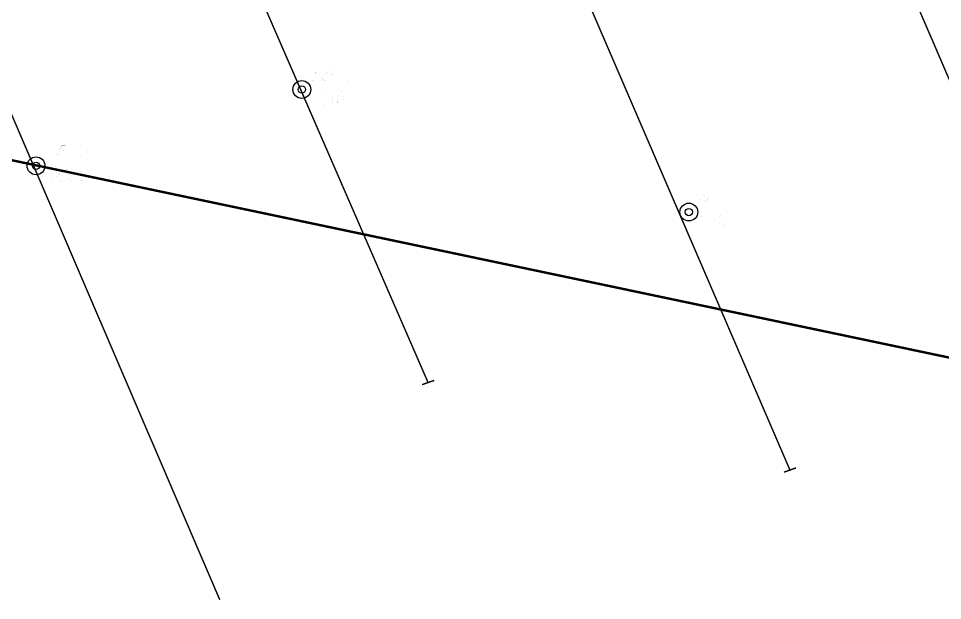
# Model space of a CAD drawing. Extents: x 534263 to 538773, y 4878169 to 4881982.
# Drawn here: x 534836 to 535603, y 4878169 to 4878653 of the extents above; entities that cross this region are included whole.
import ezdxf

# ---------------------------------------------------------------- set-up
doc = ezdxf.new("R2010")
doc.units = 0
doc.layers.get('0').update_dxf_attribs({"color": 6, "linetype": 'CONTINUOUS'})

# ---------------------------------------------------------------- blocks, each defined once
blk = doc.blocks.new('SUB_BLK_181')
at = {"color": 0}
blk.add_circle((0, 0), 0.494, dxfattribs=at)
at = {"color": 1}
blk.add_circle((0, 0), 0.2, dxfattribs=at)

msp = doc.modelspace()

# ---------------------------------------------------------------- linework, layer by layer
at = {"layer": 'F', "color": 6, "const_width": 2}
msp.add_lwpolyline([(536862.28, 4879430.86), (536142.28, 4878258.86), (534656.28, 4878571.86), (535492.08, 4880028.86), (536230.18, 4879706.86), (536376.48, 4879958.86), (536460.48, 4879947.86), (536619.78, 4879984.86), (536662.68, 4880020.86), (536684.78, 4880074.86), (536808.38, 4880018.86), (536868.18, 4879967.86), (536878.08, 4879889.86), (536901.08, 4879797.86), (537032.38, 4879724.86), (536862.28, 4879430.86), (536862.28, 4879430.86)], dxfattribs=at)
at = {"layer": 'TREE_LAYER', "color": 10, "const_width": 1.2}
for points in [[(535771.886, 4878224.489), (535133.492, 4879705.841)], [(535476.557, 4878278.095), (534996.41, 4879392.246)], [(535002.987878, 4878169.873181), (534597.302, 4879115.951)], [(535175.974, 4878350.626), (534841.442, 4879120.155)], [(535171.075984, 4878348.694215), (535181.10367, 4878352.217456)], [(535471.770811, 4878275.97084), (535481.798497, 4878279.494081)]]:
    msp.add_lwpolyline(points, dxfattribs=at)
at = {"layer": 'TREE_LAYER', "color": 5, "const_width": 0.01}
for points in [[(535084.076656, 4878611.727054), (535079.433519, 4878611.727054), (535079.433519, 4878611.601564), (535080.43744, 4878611.601564), (535080.939401, 4878610.409407), (535080.939401, 4878602.754505), (535080.43744, 4878601.750583), (535080.249205, 4878601.562348), (535079.433519, 4878601.185878), (535085.143323, 4878601.311368), (535085.206068, 4878601.311368), (535086.209989, 4878601.311368), (535086.209989, 4878601.374113), (535087.276656, 4878601.374113), (535087.276656, 4878601.374113), (535087.778617, 4878601.374113), (535087.778617, 4878601.436858), (535088.155087, 4878604.072152), (535087.527636, 4878602.879995), (535086.649205, 4878601.876074), (535082.947244, 4878601.938819), (535082.445284, 4878602.252544), (535082.570774, 4878610.723132), (535083.449205, 4878611.601564), (535084.076656, 4878611.601564), (535084.076656, 4878611.727054), (535084.076656, 4878611.727054)], [(535094.931558, 4878611.727054), (535091.417833, 4878611.727054), (535090.790382, 4878610.660387), (535089.409989, 4878607.899603), (535089.159009, 4878607.523132), (535091.417833, 4878607.585878), (535092.923715, 4878607.083917), (535093.613911, 4878606.205485), (535093.676656, 4878605.013328), (535093.425676, 4878603.758427), (535092.923715, 4878603.193721), (535092.484499, 4878602.879995), (535091.543323, 4878602.629015), (535090.602146, 4878602.81725), (535089.849205, 4878603.256466), (535088.908029, 4878603.695681), (535088.280578, 4878603.130976), (535089.78646, 4878601.813328), (535091.292342, 4878601.436858), (535092.108029, 4878601.248623), (535093.613911, 4878602.001564), (535094.429597, 4878603.005485), (535094.806068, 4878604.009407), (535094.931558, 4878605.76627), (535094.617833, 4878606.832936), (535093.990382, 4878607.774113), (535093.049205, 4878608.338819), (535091.668813, 4878608.464309), (535090.162931, 4878608.087838), (535090.476656, 4878608.589799), (535091.480578, 4878610.597642), (535094.806068, 4878610.597642), (535095.308029, 4878611.413328), (535094.931558, 4878611.727054), (535094.931558, 4878611.727054)], [(535109.551166, 4878611.727054), (535108.672735, 4878611.727054), (535106.413911, 4878610.472152), (535106.539401, 4878610.472152), (535108.170774, 4878610.911368), (535108.170774, 4878609.781956), (535108.170774, 4878602.064309), (535108.108029, 4878601.625093), (535107.041362, 4878601.185878), (535110.680578, 4878601.185878), (535109.739401, 4878601.562348), (535109.551166, 4878601.625093), (535109.551166, 4878602.001564), (535109.551166, 4878611.727054), (535109.551166, 4878611.727054)], [(535105.409989, 4878606.581956), (535096.374695, 4878606.581956), (535096.374695, 4878606.079995), (535096.751166, 4878605.703525), (535105.284499, 4878605.703525), (535105.409989, 4878605.89176), (535105.409989, 4878606.581956), (535105.409989, 4878606.581956)], [(535079.433519, 4878594.236858), (535113.002146, 4878594.236858)], [(535088.782538, 4878591.727054), (535087.904107, 4878591.727054), (535085.645284, 4878590.472152), (535085.770774, 4878590.472152), (535087.402146, 4878590.911368), (535087.402146, 4878589.781956), (535087.402146, 4878582.064309), (535087.339401, 4878581.625093), (535086.272735, 4878581.185878), (535089.91195, 4878581.185878), (535088.970774, 4878581.562348), (535088.782538, 4878581.625093), (535088.782538, 4878582.001564), (535088.782538, 4878591.727054), (535088.782538, 4878591.727054)], [(535097.880578, 4878591.727054), (535097.253127, 4878591.727054), (535092.359009, 4878585.076074), (535092.359009, 4878584.072152), (535096.625676, 4878584.072152), (535096.751166, 4878581.311368), (535097.880578, 4878581.311368), (535097.817833, 4878584.134897), (535099.38646, 4878584.072152), (535099.38646, 4878585.076074), (535097.817833, 4878585.138819), (535097.880578, 4878591.727054), (535097.880578, 4878591.727054)], [(535096.374695, 4878589.719211), (535096.751166, 4878590.283917), (535096.562931, 4878585.138819), (535093.362931, 4878585.076074), (535093.23744, 4878585.201564), (535093.362931, 4878585.703525), (535096.374695, 4878589.719211), (535096.374695, 4878589.719211)], [(535104.845284, 4878592.040779), (535103.025676, 4878592.103525), (535101.708029, 4878591.099603), (535101.206068, 4878590.283917), (535101.206068, 4878588.589799), (535102.900186, 4878586.832936), (535101.708029, 4878585.578034), (535101.080578, 4878584.260387), (535101.080578, 4878583.06823), (535101.645284, 4878581.750583), (535102.71195, 4878580.997642), (535104.092342, 4878580.746662), (535105.347244, 4878581.123132), (535106.03744, 4878581.813328), (535106.539401, 4878582.69176), (535106.539401, 4878584.574113), (535105.91195, 4878585.703525), (535104.782538, 4878586.895681), (535106.351166, 4878588.715289), (535106.351166, 4878590.221172), (535105.91195, 4878591.036858), (535104.845284, 4878592.103525), (535104.845284, 4878592.040779)], [(535103.841362, 4878586.456466), (535104.782538, 4878586.079995), (535105.53548, 4878585.076074), (535105.849205, 4878583.256466), (535105.53548, 4878582.189799), (535104.406068, 4878581.374113), (535103.339401, 4878581.374113), (535102.649205, 4878581.876074), (535101.833519, 4878583.06823), (535101.708029, 4878584.636858), (535102.209989, 4878585.578034), (535102.774695, 4878586.079995), (535103.276656, 4878586.330976), (535103.841362, 4878586.456466)], [(535103.151166, 4878591.538819), (535103.213911, 4878591.601564), (535104.343323, 4878591.601564), (535105.221754, 4878590.911368), (535105.284499, 4878590.660387), (535105.598225, 4878589.970191), (535105.598225, 4878588.903525), (535104.280578, 4878587.272152), (535103.213911, 4878587.272152), (535101.896264, 4878588.652544), (535102.209989, 4878590.597642), (535103.151166, 4878591.538819), (535103.151166, 4878591.538819)], [(534874.811754, 4878548.317054), (534871.298029, 4878548.317054), (534870.670578, 4878547.250387), (534869.290186, 4878544.489603), (534869.039205, 4878544.113132), (534871.298029, 4878544.175878), (534872.803911, 4878543.673917), (534873.494107, 4878542.795485), (534873.556852, 4878541.603328), (534873.305872, 4878540.348427), (534872.803911, 4878539.783721), (534872.364695, 4878539.469995), (534871.423519, 4878539.219015), (534870.482342, 4878539.40725), (534869.729401, 4878539.846466), (534868.788225, 4878540.285681), (534868.160774, 4878539.720976), (534869.666656, 4878538.403328), (534871.172538, 4878538.026858), (534871.988225, 4878537.838623), (534873.494107, 4878538.591564), (534874.309793, 4878539.595485), (534874.686264, 4878540.599407), (534874.811754, 4878542.35627), (534874.498029, 4878543.422936), (534873.870578, 4878544.364113), (534872.929401, 4878544.928819), (534871.549009, 4878545.054309), (534870.043127, 4878544.677838), (534870.356852, 4878545.179799), (534871.360774, 4878547.187642), (534874.686264, 4878547.187642), (534875.188225, 4878548.003328), (534874.811754, 4878548.317054), (534874.811754, 4878548.317054)], [(534889.431362, 4878548.317054), (534888.552931, 4878548.317054), (534886.294107, 4878547.062152), (534886.419597, 4878547.062152), (534888.05097, 4878547.501368), (534888.05097, 4878546.371956), (534888.05097, 4878538.654309), (534887.988225, 4878538.215093), (534886.921558, 4878537.775878), (534890.560774, 4878537.775878), (534889.619597, 4878538.152348), (534889.431362, 4878538.215093), (534889.431362, 4878538.591564), (534889.431362, 4878548.317054), (534889.431362, 4878548.317054)], [(534885.290186, 4878543.171956), (534876.254891, 4878543.171956), (534876.254891, 4878542.669995), (534876.631362, 4878542.293525), (534885.164695, 4878542.293525), (534885.290186, 4878542.48176), (534885.290186, 4878543.171956), (534885.290186, 4878543.171956)], [(534858.623519, 4878530.826858), (534902.419597, 4878530.826858)], [(534863.141166, 4878528.317054), (534862.262735, 4878528.317054), (534860.003911, 4878527.062152), (534860.129401, 4878527.062152), (534861.760774, 4878527.501368), (534861.760774, 4878526.371956), (534861.760774, 4878518.654309), (534861.698029, 4878518.215093), (534860.631362, 4878517.775878), (534864.270578, 4878517.775878), (534863.329401, 4878518.152348), (534863.141166, 4878518.215093), (534863.141166, 4878518.591564), (534863.141166, 4878528.317054), (534863.141166, 4878528.317054)], [(534873.243127, 4878528.317054), (534871.799989, 4878528.568034), (534869.729401, 4878527.313132), (534868.223519, 4878525.80725), (534867.407833, 4878524.364113), (534866.968617, 4878522.669995), (534867.219597, 4878520.285681), (534868.223519, 4878518.466074), (534869.541166, 4878517.650387), (534871.109793, 4878517.650387), (534871.862735, 4878517.964113), (534872.803911, 4878518.654309), (534873.305872, 4878519.65823), (534873.619597, 4878521.101368), (534873.619597, 4878521.666074), (534873.431362, 4878522.795485), (534872.929401, 4878523.422936), (534872.615676, 4878523.799407), (534872.17646, 4878524.175878), (534871.486264, 4878524.364113), (534870.356852, 4878524.489603), (534869.415676, 4878524.113132), (534868.72548, 4878523.673917), (534868.85097, 4878524.238623), (534869.729401, 4878526.183721), (534869.792146, 4878526.246466), (534871.109793, 4878527.375878), (534872.239205, 4878528.128819), (534872.239205, 4878528.128819), (534873.243127, 4878528.191564), (534873.243127, 4878528.317054), (534873.243127, 4878528.317054)], [(534879.266656, 4878528.317054), (534877.886264, 4878528.568034), (534876.568617, 4878528.128819), (534875.690186, 4878527.313132), (534875.188225, 4878526.371956), (534875.188225, 4878525.68176), (534877.070578, 4878527.375878), (534878.57646, 4878527.438623), (534879.392146, 4878526.873917), (534879.705872, 4878525.68176), (534879.705872, 4878524.113132), (534878.639205, 4878522.042544), (534874.686264, 4878517.964113), (534880.709793, 4878517.775878), (534881.211754, 4878518.277838), (534881.399989, 4878519.65823), (534880.270578, 4878518.779799), (534877.070578, 4878518.779799), (534876.694107, 4878518.779799), (534879.392146, 4878521.791564), (534880.709793, 4878524.113132), (534880.898029, 4878524.677838), (534881.086264, 4878525.242544), (534881.086264, 4878525.368034), (534880.960774, 4878525.869995), (534880.772538, 4878526.685681), (534880.709793, 4878526.936662), (534880.270578, 4878527.626858), (534880.207833, 4878527.689603), (534879.266656, 4878528.317054), (534879.266656, 4878528.317054)], [(534893.133323, 4878528.317054), (534889.619597, 4878528.317054), (534888.992146, 4878527.250387), (534887.611754, 4878524.489603), (534887.360774, 4878524.113132), (534889.619597, 4878524.175878), (534891.12548, 4878523.673917), (534891.815676, 4878522.795485), (534891.878421, 4878521.603328), (534891.62744, 4878520.348427), (534891.12548, 4878519.783721), (534890.686264, 4878519.469995), (534889.745087, 4878519.219015), (534888.803911, 4878519.40725), (534888.05097, 4878519.846466), (534887.109793, 4878520.285681), (534886.482342, 4878519.720976), (534887.988225, 4878518.403328), (534889.494107, 4878518.026858), (534890.309793, 4878517.838623), (534891.815676, 4878518.591564), (534892.631362, 4878519.595485), (534893.007833, 4878520.599407), (534893.133323, 4878522.35627), (534892.819597, 4878523.422936), (534892.192146, 4878524.364113), (534891.25097, 4878524.928819), (534889.870578, 4878525.054309), (534888.364695, 4878524.677838), (534888.678421, 4878525.179799), (534889.682342, 4878527.187642), (534893.007833, 4878527.187642), (534893.509793, 4878528.003328), (534893.133323, 4878528.317054), (534893.133323, 4878528.317054)], [(534901.478421, 4878528.317054), (534895.956852, 4878528.317054), (534894.952931, 4878526.183721), (534894.952931, 4878526.183721), (534895.078421, 4878525.995485), (534895.643127, 4878526.685681), (534896.458813, 4878527.187642), (534899.596068, 4878527.187642), (534900.098029, 4878526.811172), (534897.086264, 4878517.713132), (534897.086264, 4878517.650387), (534897.77646, 4878517.650387), (534901.478421, 4878528.254309), (534901.478421, 4878528.317054), (534901.478421, 4878528.317054)], [(534869.541166, 4878523.611172), (534869.854891, 4878523.924897), (534871.109793, 4878523.924897), (534872.113715, 4878522.983721), (534872.615676, 4878521.728819), (534872.30195, 4878519.469995), (534871.109793, 4878518.340583), (534870.356852, 4878518.340583), (534869.164695, 4878519.093525), (534868.599989, 4878520.285681), (534868.599989, 4878522.419015), (534869.22744, 4878523.297446), (534869.541166, 4878523.611172), (534869.541166, 4878523.611172)], [(534885.039205, 4878519.15627), (534884.537244, 4878519.344505), (534884.035284, 4878519.15627), (534883.658813, 4878518.779799), (534883.658813, 4878517.964113), (534884.160774, 4878517.650387), (534885.039205, 4878517.838623), (534885.164695, 4878518.277838), (534885.164695, 4878518.340583), (534885.164695, 4878518.842544), (534885.039205, 4878519.15627), (534885.039205, 4878519.15627)], [(535407.634499, 4878509.887054), (535406.191362, 4878510.138034), (535404.120774, 4878508.883132), (535402.614891, 4878507.37725), (535401.799205, 4878505.934113), (535401.359989, 4878504.239995), (535401.61097, 4878501.855681), (535402.614891, 4878500.036074), (535403.932538, 4878499.220387), (535405.501166, 4878499.220387), (535406.254107, 4878499.534113), (535407.195284, 4878500.224309), (535407.697244, 4878501.22823), (535408.01097, 4878502.671368), (535408.01097, 4878503.236074), (535407.822735, 4878504.365485), (535407.320774, 4878504.992936), (535407.007048, 4878505.369407), (535406.567833, 4878505.745878), (535405.877636, 4878505.934113), (535404.748225, 4878506.059603), (535403.807048, 4878505.683132), (535403.116852, 4878505.243917), (535403.242342, 4878505.808623), (535404.120774, 4878507.753721), (535404.183519, 4878507.816466), (535405.501166, 4878508.945878), (535406.630578, 4878509.698819), (535406.630578, 4878509.698819), (535407.634499, 4878509.761564), (535407.634499, 4878509.887054), (535407.634499, 4878509.887054)], [(535422.254107, 4878509.887054), (535421.375676, 4878509.887054), (535419.116852, 4878508.632152), (535419.242342, 4878508.632152), (535420.873715, 4878509.071368), (535420.873715, 4878507.941956), (535420.873715, 4878500.224309), (535420.81097, 4878499.785093), (535419.744303, 4878499.345878), (535423.383519, 4878499.345878), (535422.442342, 4878499.722348), (535422.254107, 4878499.785093), (535422.254107, 4878500.161564), (535422.254107, 4878509.887054), (535422.254107, 4878509.887054)], [(535403.932538, 4878505.181172), (535404.246264, 4878505.494897), (535405.501166, 4878505.494897), (535406.505087, 4878504.553721), (535407.007048, 4878503.298819), (535406.693323, 4878501.039995), (535405.501166, 4878499.910583), (535404.748225, 4878499.910583), (535403.556068, 4878500.663525), (535402.991362, 4878501.855681), (535402.991362, 4878503.989015), (535403.618813, 4878504.867446), (535403.932538, 4878505.181172), (535403.932538, 4878505.181172)], [(535418.112931, 4878504.741956), (535409.077636, 4878504.741956), (535409.077636, 4878504.239995), (535409.454107, 4878503.863525), (535417.98744, 4878503.863525), (535418.112931, 4878504.05176), (535418.112931, 4878504.741956), (535418.112931, 4878504.741956)], [(535400.983519, 4878492.396858), (535425.705087, 4878492.396858)], [(535405.909009, 4878489.887054), (535405.030578, 4878489.887054), (535402.771754, 4878488.632152), (535402.897244, 4878488.632152), (535404.528617, 4878489.071368), (535404.528617, 4878487.941956), (535404.528617, 4878480.224309), (535404.465872, 4878479.785093), (535403.399205, 4878479.345878), (535407.038421, 4878479.345878), (535406.097244, 4878479.722348), (535405.909009, 4878479.785093), (535405.909009, 4878480.161564), (535405.909009, 4878489.887054), (535405.909009, 4878489.887054)], [(535415.007048, 4878489.887054), (535414.379597, 4878489.887054), (535409.48548, 4878483.236074), (535409.48548, 4878482.232152), (535413.752146, 4878482.232152), (535413.877636, 4878479.471368), (535415.007048, 4878479.471368), (535414.944303, 4878482.294897), (535416.512931, 4878482.232152), (535416.512931, 4878483.236074), (535414.944303, 4878483.298819), (535415.007048, 4878489.887054), (535415.007048, 4878489.887054)], [(535413.501166, 4878487.879211), (535413.877636, 4878488.443917), (535413.689401, 4878483.298819), (535410.489401, 4878483.236074), (535410.363911, 4878483.361564), (535410.489401, 4878483.863525), (535413.501166, 4878487.879211), (535413.501166, 4878487.879211)], [(535421.846264, 4878489.887054), (535420.340382, 4878489.887054), (535419.08548, 4878489.259603), (535418.395284, 4878488.757642), (535417.956068, 4878487.753721), (535417.516852, 4878486.624309), (535417.454107, 4878485.118427), (535417.454107, 4878484.114505), (535417.956068, 4878481.353721), (535418.771754, 4878480.224309), (535419.963911, 4878479.220387), (535421.846264, 4878479.220387), (535421.846264, 4878479.220387), (535422.473715, 4878479.659603), (535423.163911, 4878480.475289), (535423.979597, 4878481.855681), (535424.167833, 4878483.047838), (535424.356068, 4878484.05176), (535424.356068, 4878484.553721), (535424.356068, 4878485.432152), (535424.042342, 4878487.189015), (535423.477636, 4878488.443917), (535422.850186, 4878489.259603), (535421.846264, 4878489.887054), (535421.846264, 4878489.887054)], [(535420.842342, 4878489.510583), (535420.967833, 4878489.510583), (535421.971754, 4878489.134113), (535422.473715, 4878488.255681), (535422.850186, 4878486.938034), (535422.850186, 4878482.169407), (535422.473715, 4878480.72627), (535420.967833, 4878479.596858), (535420.340382, 4878479.722348), (535419.46195, 4878480.412544), (535418.959989, 4878482.357642), (535418.959989, 4878486.436074), (535419.33646, 4878487.879211), (535419.838421, 4878488.883132), (535420.528617, 4878489.447838), (535420.842342, 4878489.510583), (535420.842342, 4878489.510583)]]:
    msp.add_lwpolyline(points, dxfattribs=at)

# ---------------------------------------------------------------- block references
at = {"layer": 'TREE_LAYER', "color": 5, "xscale": 15, "yscale": 15}
for p in [(535071.17, 4878593.98), (534850.36, 4878530.57), (535392.72, 4878492.14)]:
    msp.add_blockref('SUB_BLK_181', p, dxfattribs=at)

doc.saveas('drawing.dxf')
